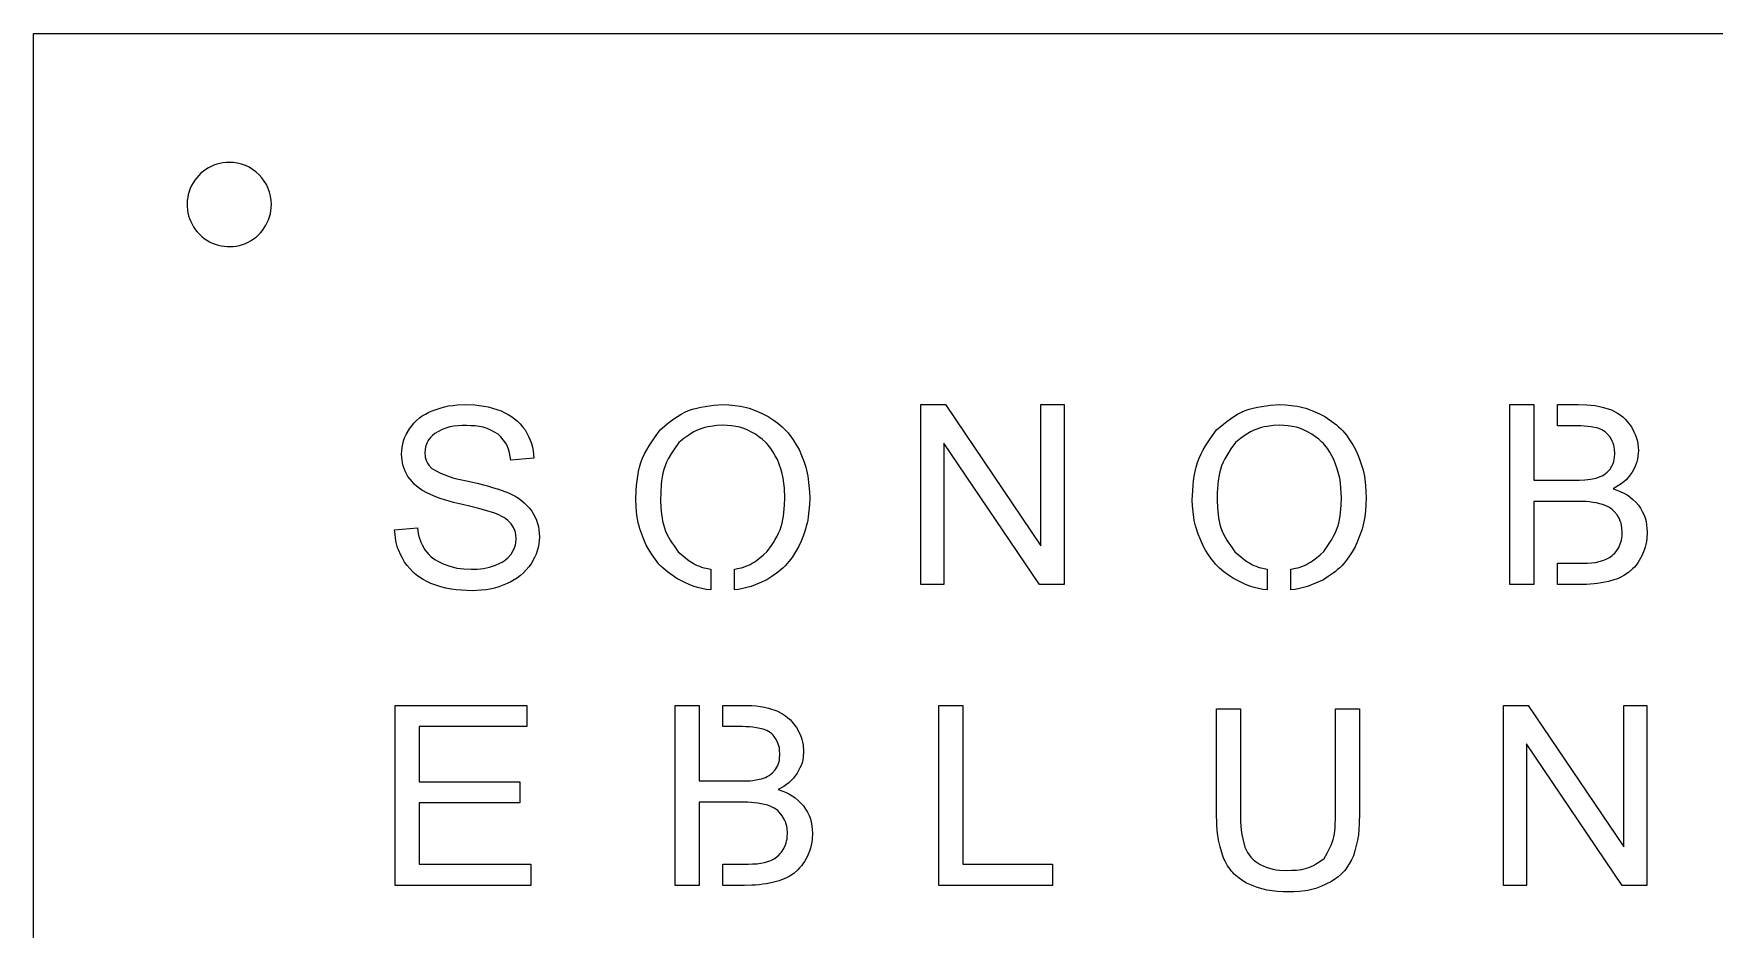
# Model space of a CAD drawing. Header units: millimetres. Extents: x 0 to 210, y 0 to 210.
# Drawn here: x 0.2 to 98.6, y 157.3 to 209.7 of the extents above; entities that cross this region are included whole.
import ezdxf

# ---------------------------------------------------------------- set-up
doc = ezdxf.new("R2010")
doc.units = ezdxf.units.MM
doc.layers.get('0').update_dxf_attribs({"linetype": 'CONTINUOUS'})

msp = doc.modelspace()

# ---------------------------------------------------------------- linework, layer by layer
at = {"color": 1}
for points in [[(0.188195, 209.743204), (210.099485, 209.743204), (210.099485, -0.030876), (0.188195, -0.030876)], [(11.639559, 202.205359)], [(23.43861, 177.548005), (23.43861, 177.548005), (23.212188, 177.663298), (22.99023, 177.783872), (22.777002, 177.914909), (22.675044, 177.985949), (22.576964, 178.061789), (22.482864, 178.142429), (22.392644, 178.227869), (22.222586, 178.410361), (22.061549, 178.603605), (21.905072, 178.802225), (21.905072, 178.802225), (21.781869, 179.023788), (21.665069, 179.247271), (21.561269, 179.47469), (21.516649, 179.590464), (21.476879, 179.707965), (21.415759, 179.948344), (21.373069, 180.194483), (21.342999, 180.444462), (21.319719, 180.69636), (22.649114, 180.811366), (22.649114, 180.811366), (22.706354, 180.469037), (22.743214, 180.300753), (22.790744, 180.13602), (22.851864, 179.9758), (22.924624, 179.819611), (23.089153, 179.513858), (23.089153, 179.513858), (23.314798, 179.255911), (23.435187, 179.13649), (23.564598, 179.028396), (23.704293, 178.933356), (23.851942, 178.847916), (24.160531, 178.694223), (24.160531, 178.694223), (24.557592, 178.557906), (24.758112, 178.500306), (24.961057, 178.454226), (25.166912, 178.422546), (25.374998, 178.402386), (25.794955, 178.381266), (25.794955, 178.381266), (26.158645, 178.396626), (26.339278, 178.411026), (26.518358, 178.434066), (26.695401, 178.468626), (26.870795, 178.512786), (27.21877, 178.617712), (27.21877, 178.617712), (27.481376, 178.735885), (27.607295, 178.802125), (27.726811, 178.877005), (27.838082, 178.963405), (27.942076, 179.059495), (28.137745, 179.268291), (28.137745, 179.268291), (28.263567, 179.477374), (28.317897, 179.5847), (28.362517, 179.695386), (28.393557, 179.810199), (28.414897, 179.928373), (28.439147, 180.17048), (28.439147, 180.17048), (28.417807, 180.404042), (28.398407, 180.517992), (28.368337, 180.628486), (28.325657, 180.734659), (28.272297, 180.837281), (28.14793, 181.036669), (28.14793, 181.036669), (27.938971, 181.237113), (27.828768, 181.329273), (27.711774, 181.410873), (27.587504, 181.481913), (27.457705, 181.545273), (27.188987, 181.658263), (27.188987, 181.658263), (26.720138, 181.804755), (26.247796, 181.939153), (25.77138, 182.059342), (25.292927, 182.172236), (25.292927, 182.172236), (24.766454, 182.299913), (24.505109, 182.369033), (24.245995, 182.444873), (23.989889, 182.529353), (23.737081, 182.623433), (23.236995, 182.828773), (23.236995, 182.828773), (22.907743, 183.023648), (22.75049, 183.129342), (22.602162, 183.24502), (22.465183, 183.373369), (22.338003, 183.512758), (22.100232, 183.809968), (22.100232, 183.809968), (21.940554, 184.119369), (21.871674, 184.277286), (21.816374, 184.439042), (21.777574, 184.605406), (21.752354, 184.775515), (21.724224, 185.121971), (21.724224, 185.121971), (21.761084, 185.517963), (21.793094, 185.711975), (21.840624, 185.901283), (21.907564, 186.084831), (21.990024, 186.263675), (22.181327, 186.613587), (22.181327, 186.613587), (22.317723, 186.782928), (22.458194, 186.947372), (22.606619, 187.101929), (22.767073, 187.241702), (22.941691, 187.364099), (23.127563, 187.472673), (23.320903, 187.572033), (23.518028, 187.667073), (23.518028, 187.667073), (23.993862, 187.823262), (24.233961, 187.889502), (24.476777, 187.942302), (24.722697, 187.978782), (24.97114, 188.001822), (25.472099, 188.026782), (25.472099, 188.026782), (26.007594, 188.002782), (26.273111, 187.978782), (26.536008, 187.941342), (26.795509, 187.885662), (27.052198, 187.815582), (27.560627, 187.649025), (27.560627, 187.649025), (27.765706, 187.548131), (27.966808, 187.442438), (28.160149, 187.32724), (28.341751, 187.197835), (28.508706, 187.050574), (28.663242, 186.888242), (28.809533, 186.715829), (28.95175, 186.538425), (28.95175, 186.538425), (29.162941, 186.148289), (29.255101, 185.948902), (29.329801, 185.74433), (29.385101, 185.533519), (29.423901, 185.317715), (29.475311, 184.877757), (28.124117, 184.777151), (28.124117, 184.777151), (28.087257, 184.99305), (28.043607, 185.205686), (27.986367, 185.411601), (27.950477, 185.510961), (27.908767, 185.607441), (27.860267, 185.700561), (27.804967, 185.790801), (27.678369, 185.962541), (27.536444, 186.126698), (27.386854, 186.28711), (27.386854, 186.28711), (27.172947, 186.410852), (26.956518, 186.526337), (26.735044, 186.625117), (26.62164, 186.665437), (26.506101, 186.699037), (26.388622, 186.725917), (26.2693, 186.747037), (26.026484, 186.774877), (25.779593, 186.789277), (25.530666, 186.797177), (25.530666, 186.797177), (25.282902, 186.792377), (25.036885, 186.781817), (24.79436, 186.758777), (24.557074, 186.716537), (24.440953, 186.686777), (24.326675, 186.650297), (24.103067, 186.559097), (23.884115, 186.451195), (23.667492, 186.335038), (23.667492, 186.335038), (23.545163, 186.220032), (23.428945, 186.101955), (23.32495, 185.977733), (23.27936, 185.912453), (23.23959, 185.844293), (23.20564, 185.773253), (23.17751, 185.699333), (23.13482, 185.544297), (23.10572, 185.382636), (23.08341, 185.217616), (23.08341, 185.217616), (23.11445, 184.952469), (23.14258, 184.825176), (23.18526, 184.704315), (23.24638, 184.591421), (23.32205, 184.485055), (23.49822, 184.283172), (23.49822, 184.283172), (23.747341, 184.147239), (23.999082, 184.018025), (24.256159, 183.902444), (24.520414, 183.805004), (24.790781, 183.723404), (25.065707, 183.653324), (25.623223, 183.532367), (25.623223, 183.532367), (26.222454, 183.397106), (26.520565, 183.324146), (26.816931, 183.245426), (27.110968, 183.159026), (27.402386, 183.063986), (27.980565, 182.859126), (27.980565, 182.859126), (28.375008, 182.653307), (28.563886, 182.540125), (28.742773, 182.414656), (28.908757, 182.273443), (29.063391, 182.118214), (29.210361, 181.953674), (29.353548, 181.784429), (29.353548, 181.784429), (29.544172, 181.433077), (29.625662, 181.253369), (29.690662, 181.068765), (29.735282, 180.878401), (29.764382, 180.683333), (29.796392, 180.285517), (29.796392, 180.285517), (29.778932, 180.074322), (29.755652, 179.864854), (29.721702, 179.658747), (29.670292, 179.457631), (29.599472, 179.262563), (29.512162, 179.072487), (29.309411, 178.700399), (29.309411, 178.700399), (29.166224, 178.518579), (29.018963, 178.341655), (28.863456, 178.174427), (28.695532, 178.021694), (28.512959, 177.886049), (28.318745, 177.764131), (28.11677, 177.651334), (27.910915, 177.543048), (27.910915, 177.543048), (27.413933, 177.363148), (27.16258, 177.286348), (26.907929, 177.225868), (26.649301, 177.184588), (26.387568, 177.157708), (25.858766, 177.129868), (25.858766, 177.129868), (25.238097, 177.152908), (24.930187, 177.177868), (24.625188, 177.218188), (24.323972, 177.278668), (24.026151, 177.358348), (23.730562, 177.449548)], [(41.207033, 177.171011), (41.207033, 178.388035), (41.207033, 178.388035), (41.481959, 178.438915), (41.616318, 178.471555), (41.748058, 178.509955), (41.876984, 178.555075), (42.002709, 178.606915), (42.125232, 178.666435), (42.244749, 178.732675), (42.361646, 178.805635), (42.476215, 178.883395), (42.699726, 179.052159), (42.917998, 179.233116), (43.133651, 179.42012), (43.133651, 179.42012), (43.375885, 179.774352), (43.4922, 179.9531), (43.602694, 180.133768), (43.705525, 180.317124), (43.798655, 180.503744), (43.880145, 180.694204), (43.948055, 180.889176), (44.003345, 181.088564), (44.047005, 181.291791), (44.080955, 181.498379), (44.107145, 181.707751), (44.141095, 182.132445), (44.161465, 182.561556), (44.161465, 182.561556), (44.134305, 183.139464), (44.107145, 183.42573), (44.063495, 183.708828), (43.999465, 183.987798), (43.917005, 184.263216), (43.822905, 184.536234), (43.722597, 184.8081), (43.722597, 184.8081), (43.602886, 185.028991), (43.478035, 185.245467), (43.342803, 185.45311), (43.270043, 185.55228), (43.192433, 185.64732), (43.109973, 185.73852), (43.022663, 185.82588), (42.836501, 185.990325), (42.639667, 186.145649), (42.437499, 186.296366), (42.437499, 186.296366), (42.214376, 186.412428), (41.98941, 186.522057), (41.760757, 186.618827), (41.644442, 186.660107), (41.526575, 186.695627), (41.285699, 186.749387), (41.039391, 186.784907), (40.789493, 186.807947), (40.537849, 186.824267), (40.537849, 186.824267), (40.178136, 186.790667), (39.823274, 186.745547), (39.649141, 186.714827), (39.478015, 186.676427), (39.310576, 186.629387), (39.147308, 186.571787), (38.9886, 186.502667), (38.83416, 186.422987), (38.68331, 186.334667), (38.535467, 186.238477), (38.246571, 186.029682), (37.962429, 185.808887), (37.962429, 185.808887), (37.694875, 185.429503), (37.566919, 185.237795), (37.446045, 185.043687), (37.334483, 184.846411), (37.234663, 184.645104), (37.149293, 184.439092), (37.079443, 184.227705), (37.023173, 184.011421), (36.979523, 183.790914), (36.947513, 183.566759), (36.924233, 183.339532), (36.897073, 182.878261), (36.884463, 182.412095), (36.884463, 182.412095), (36.907743, 181.999688), (36.944603, 181.591889), (36.971763, 181.391061), (37.006683, 181.193114), (37.051303, 180.998622), (37.107573, 180.808066), (37.176453, 180.622022), (37.258913, 180.440586), (37.352043, 180.26299), (37.454388, 180.088657), (37.564107, 179.916917), (37.679355, 179.747097), (37.919066, 179.41072), (37.919066, 179.41072), (38.132779, 179.22698), (38.349014, 179.049096), (38.570391, 178.882923), (38.799335, 178.734414), (38.917493, 178.668174), (39.038464, 178.608654), (39.162637, 178.556814), (39.289914, 178.511694), (39.420004, 178.473294), (39.55252, 178.440654), (39.823857, 178.389774), (39.823857, 177.170744), (39.823857, 177.170744), (39.561445, 177.204344), (39.302719, 177.251384), (39.04865, 177.314744), (38.799723, 177.396344), (38.554967, 177.493684), (38.313412, 177.60245), (37.835541, 177.83918), (37.835541, 177.83918), (37.558092, 178.03684), (37.287434, 178.240548), (37.030358, 178.456447), (36.908998, 178.570877), (36.793654, 178.690682), (36.684808, 178.816248), (36.581881, 178.947189), (36.390383, 179.221935), (36.212467, 179.508777), (36.041341, 179.801666), (36.041341, 179.801666), (35.908923, 180.117788), (35.783683, 180.435541), (35.6728, 180.756558), (35.62527, 180.918794), (35.58356, 181.082471), (35.54864, 181.247683), (35.52051, 181.414336), (35.4788, 181.751097), (35.45164, 182.091121), (35.43127, 182.432778), (35.43127, 182.432778), (35.46328, 182.99811), (35.48462, 183.278808), (35.51275, 183.557106), (35.54961, 183.832236), (35.59811, 184.10343), (35.6602, 184.369921), (35.73781, 184.630843), (35.83288, 184.885429), (35.945702, 185.133776), (36.07395, 185.376651), (36.214905, 185.615014), (36.366144, 185.849729), (36.525046, 186.081756), (36.855656, 186.541202), (36.855656, 186.541202), (37.254852, 186.870763), (37.456924, 187.029736), (37.661906, 187.1817), (37.870768, 187.324257), (38.084578, 187.455198), (38.304209, 187.572028), (38.530727, 187.672538), (38.764521, 187.756058), (39.004815, 187.823258), (39.250735, 187.877018), (39.501312, 187.920218), (39.755575, 187.954778), (40.012651, 187.982618), (40.531461, 188.026778), (40.531461, 188.026778), (40.881667, 188.005658), (41.229641, 187.975898), (41.573057, 187.929818), (41.742339, 187.898138), (41.909681, 187.858778), (42.074889, 187.811738), (42.23806, 187.757018), (42.559357, 187.629053), (42.875998, 187.483808), (43.19031, 187.329923), (43.19031, 187.329923), (43.469408, 187.135527), (43.741715, 186.934892), (43.873163, 186.830254), (44.000343, 186.721776), (44.122382, 186.608595), (44.238406, 186.489941), (44.34793, 186.365336), (44.45144, 186.235355), (44.644101, 185.96224), (44.823182, 185.676839), (44.995471, 185.385197), (44.995471, 185.385197), (45.134681, 185.045076), (45.265838, 184.703227), (45.380892, 184.357827), (45.429392, 184.183303), (45.471102, 184.007146), (45.506022, 183.829454), (45.534152, 183.650322), (45.573922, 183.288506), (45.599142, 182.92333), (45.616602, 182.556521), (45.616602, 182.556521), (45.598172, 182.183665), (45.571982, 181.812537), (45.529302, 181.445057), (45.500202, 181.263237), (45.463342, 181.082953), (45.418712, 180.904493), (45.367302, 180.727665), (45.24633, 180.37804), (45.108479, 180.032255), (44.962285, 179.688391), (44.962285, 179.688391), (44.784951, 179.397325), (44.600826, 179.112787), (44.503816, 178.97503), (44.402732, 178.841305), (44.296506, 178.712476), (44.184265, 178.589406), (44.065331, 178.472673), (43.940285, 178.361795), (43.809904, 178.25591), (43.675157, 178.154248), (43.395962, 177.96014), (43.109686, 177.772656), (43.109686, 177.772656), (42.649567, 177.563668), (42.417423, 177.467188), (42.182852, 177.380788), (41.944984, 177.306868), (41.703041, 177.248308), (41.457218, 177.205108)], [(53.466435, 185.769509), (53.466435, 177.488131), (52.115241, 177.488131), (52.115241, 188.026756), (53.560874, 188.026756), (59.154527, 179.752569), (59.154527, 188.026756), (60.505721, 188.026756), (60.505721, 177.488131), (59.060088, 177.488131)], [(73.785096, 177.171011), (73.785096, 178.388035), (73.785096, 178.388035), (74.060022, 178.438915), (74.194381, 178.471555), (74.32612, 178.509955), (74.455046, 178.555075), (74.580771, 178.606915), (74.703295, 178.666435), (74.822811, 178.732675), (74.939708, 178.805635), (75.054277, 178.883395), (75.277788, 179.052159), (75.49606, 179.233116), (75.711714, 179.42012), (75.711714, 179.42012), (75.953947, 179.774352), (76.070262, 179.9531), (76.180757, 180.133768), (76.283587, 180.317124), (76.376717, 180.503744), (76.458207, 180.694204), (76.526117, 180.889176), (76.581417, 181.088564), (76.625067, 181.291791), (76.659017, 181.498379), (76.685207, 181.707751), (76.719157, 182.132445), (76.739527, 182.561556), (76.739527, 182.561556), (76.712367, 183.139464), (76.685207, 183.42573), (76.641547, 183.708828), (76.577517, 183.987798), (76.495057, 184.263216), (76.400957, 184.536234), (76.300649, 184.8081), (76.300649, 184.8081), (76.180939, 185.028991), (76.056087, 185.245467), (75.920855, 185.45311), (75.848095, 185.55228), (75.770485, 185.64732), (75.688025, 185.73852), (75.600715, 185.82588), (75.414553, 185.990325), (75.21772, 186.145649), (75.015551, 186.296366), (75.015551, 186.296366), (74.792428, 186.412428), (74.567462, 186.522057), (74.338809, 186.618827), (74.222494, 186.660107), (74.104627, 186.695627), (73.863752, 186.749387), (73.617443, 186.784907), (73.367546, 186.807947), (73.115902, 186.824267), (73.115902, 186.824267), (72.756189, 186.790667), (72.401326, 186.745547), (72.227193, 186.714827), (72.056068, 186.676427), (71.888629, 186.629387), (71.725361, 186.571787), (71.566653, 186.502667), (71.412213, 186.422987), (71.261362, 186.334667), (71.113519, 186.238477), (70.824623, 186.029682), (70.540481, 185.808887), (70.540481, 185.808887), (70.272928, 185.429503), (70.144971, 185.237795), (70.024097, 185.043687), (69.912536, 184.846411), (69.812716, 184.645104), (69.727346, 184.439092), (69.657496, 184.227705), (69.601236, 184.011421), (69.557576, 183.790914), (69.525566, 183.566759), (69.502286, 183.339532), (69.475126, 182.878261), (69.462516, 182.412095), (69.462516, 182.412095), (69.485796, 181.999688), (69.522656, 181.591889), (69.549816, 181.391061), (69.584736, 181.193114), (69.629356, 180.998622), (69.685626, 180.808066), (69.754506, 180.622022), (69.836966, 180.440586), (69.930096, 180.26299), (70.032442, 180.088657), (70.14216, 179.916917), (70.257408, 179.747097), (70.49712, 179.41072), (70.49712, 179.41072), (70.710833, 179.22698), (70.927068, 179.049096), (71.148445, 178.882923), (71.377388, 178.734414), (71.495546, 178.668174), (71.616518, 178.608654), (71.74069, 178.556814), (71.867968, 178.511694), (71.998058, 178.473294), (72.130574, 178.440654), (72.40191, 178.389774), (72.40191, 177.170744), (72.40191, 177.170744), (72.139498, 177.204344), (71.880773, 177.251384), (71.626704, 177.314744), (71.377776, 177.396344), (71.13302, 177.493684), (70.891465, 177.60245), (70.413594, 177.83918), (70.413594, 177.83918), (70.136146, 178.03684), (69.865488, 178.240548), (69.608411, 178.456447), (69.487052, 178.570877), (69.371707, 178.690682), (69.262862, 178.816248), (69.159934, 178.947189), (68.968437, 179.221935), (68.79052, 179.508777), (68.619395, 179.801666), (68.619395, 179.801666), (68.486976, 180.117788), (68.361736, 180.435541), (68.250854, 180.756558), (68.203324, 180.918794), (68.161614, 181.082471), (68.126694, 181.247683), (68.098564, 181.414336), (68.056854, 181.751097), (68.029694, 182.091121), (68.009324, 182.432778), (68.009324, 182.432778), (68.041334, 182.99811), (68.062674, 183.278808), (68.090804, 183.557106), (68.127664, 183.832236), (68.176174, 184.10343), (68.238264, 184.369921), (68.315874, 184.630843), (68.410944, 184.885429), (68.523767, 185.133776), (68.652014, 185.376651), (68.79297, 185.615014), (68.944208, 185.849729), (69.10311, 186.081756), (69.43372, 186.541202), (69.43372, 186.541202), (69.832916, 186.870763), (70.034988, 187.029736), (70.23997, 187.1817), (70.448833, 187.324257), (70.662643, 187.455198), (70.882273, 187.572028), (71.108792, 187.672538), (71.342586, 187.756058), (71.582879, 187.823258), (71.828799, 187.877018), (72.079376, 187.920218), (72.333639, 187.954778), (72.590716, 187.982618), (73.109525, 188.026778), (73.109525, 188.026778), (73.459731, 188.005658), (73.807706, 187.975898), (74.151121, 187.929818), (74.320404, 187.898138), (74.487746, 187.858778), (74.652954, 187.811738), (74.816124, 187.757018), (75.137422, 187.629053), (75.454062, 187.483808), (75.768374, 187.329923), (75.768374, 187.329923), (76.047472, 187.135527), (76.319779, 186.934892), (76.451228, 186.830254), (76.578408, 186.721776), (76.700446, 186.608595), (76.81647, 186.489941), (76.925994, 186.365336), (77.029504, 186.235355), (77.222166, 185.96224), (77.401246, 185.676839), (77.573536, 185.385197), (77.573536, 185.385197), (77.712745, 185.045076), (77.843903, 184.703227), (77.958956, 184.357827), (78.007466, 184.183303), (78.049176, 184.007146), (78.084096, 183.829454), (78.112226, 183.650322), (78.151996, 183.288506), (78.177216, 182.92333), (78.194676, 182.556521), (78.194676, 182.556521), (78.176246, 182.183665), (78.150056, 181.812537), (78.107376, 181.445057), (78.078276, 181.263237), (78.041416, 181.082953), (77.996796, 180.904493), (77.945376, 180.727665), (77.824405, 180.37804), (77.686553, 180.032255), (77.540359, 179.688391), (77.540359, 179.688391), (77.363025, 179.397325), (77.1789, 179.112787), (77.08189, 178.97503), (76.980806, 178.841305), (76.87458, 178.712476), (76.762339, 178.589406), (76.643405, 178.472673), (76.518359, 178.361795), (76.387978, 178.25591), (76.253231, 178.154248), (75.974036, 177.96014), (75.68776, 177.772656), (75.68776, 177.772656), (75.227642, 177.563668), (74.995497, 177.467188), (74.760927, 177.380788), (74.523058, 177.306868), (74.281116, 177.248308), (74.035292, 177.205108)], [(89.396502, 188.026756), (90.598194, 188.026756), (90.598194, 188.026756), (91.09925, 188.012356), (91.347984, 187.995076), (91.594486, 187.965316), (91.838078, 187.919236), (92.078954, 187.857796), (92.556049, 187.708615), (92.556049, 187.708615), (92.897815, 187.523243), (93.059725, 187.420237), (93.210769, 187.304848), (93.348621, 187.174194), (93.47551, 187.031061), (93.711147, 186.723868), (93.711147, 186.723868), (93.884116, 186.396035), (93.958816, 186.228807), (94.019936, 186.057546), (94.063586, 185.881294), (94.092686, 185.700818), (94.127606, 185.332858), (94.127606, 185.332858), (94.097536, 184.996961), (94.071346, 184.832037), (94.032546, 184.67076), (93.978216, 184.513995), (93.911276, 184.360783), (93.756352, 184.060405), (93.756352, 184.060405), (93.525468, 183.764827), (93.401392, 183.626686), (93.267033, 183.500065), (93.120742, 183.38698), (92.964944, 183.284454), (92.637633, 183.097066), (92.637633, 183.097066), (92.852219, 183.021226), (93.063215, 182.939626), (93.267033, 182.847466), (93.460083, 182.738988), (93.551273, 182.677548), (93.639553, 182.610348), (93.807283, 182.463855), (93.967155, 182.305651), (94.123147, 182.14159), (94.123147, 182.14159), (94.238201, 181.958234), (94.346755, 181.772862), (94.442795, 181.583266), (94.483535, 181.486216), (94.518455, 181.387336), (94.570845, 181.183917), (94.604795, 180.974545), (94.626135, 180.761142), (94.641655, 180.545722), (94.641655, 180.545722), (94.618375, 180.18909), (94.597035, 180.012838), (94.565025, 179.839178), (94.518455, 179.668589), (94.460245, 179.500689), (94.325498, 179.169112), (94.325498, 179.169112), (94.169991, 178.892446), (94.085591, 178.759297), (93.993431, 178.632291), (93.891376, 178.513158), (93.780591, 178.400936), (93.544469, 178.187917), (93.544469, 178.187917), (93.271386, 178.017809), (93.131594, 177.940049), (92.987826, 177.870929), (92.839594, 177.811409), (92.687871, 177.759569), (92.378506, 177.667409), (92.378506, 177.667409), (91.95302, 177.586769), (91.739501, 177.553169), (91.525109, 177.527249), (91.309844, 177.509969), (91.093803, 177.499409), (90.660459, 177.490209), (89.393393, 177.490209), (89.393393, 178.734246), (90.660459, 178.734246), (90.660459, 178.734246), (90.900947, 178.734755), (91.141047, 178.741055), (91.380467, 178.758335), (91.619403, 178.784255), (91.619403, 178.784255), (91.832243, 178.830335), (92.040135, 178.889855), (92.140832, 178.928255), (92.239392, 178.972415), (92.433024, 179.070905), (92.433024, 179.070905), (92.594351, 179.192918), (92.670021, 179.258198), (92.739871, 179.328278), (92.803901, 179.405078), (92.862111, 179.486678), (92.970083, 179.65717), (92.970083, 179.65717), (93.062243, 179.869806), (93.101043, 179.977707), (93.132083, 180.087625), (93.153423, 180.199847), (93.167003, 180.313892), (93.181553, 180.544959), (93.181553, 180.544959), (93.160213, 180.817401), (93.140813, 180.950935), (93.109773, 181.081108), (93.065153, 181.207249), (93.008883, 181.329934), (92.876658, 181.569449), (92.876658, 181.569449), (92.700876, 181.770469), (92.606776, 181.862629), (92.505304, 181.945189), (92.394907, 182.015269), (92.277331, 182.075749), (92.030246, 182.180675), (92.030246, 182.180675), (91.645893, 182.266115), (91.452746, 182.300675), (91.258435, 182.325635), (91.062863, 182.341955), (90.866418, 182.350855), (90.472072, 182.356755), (88.009416, 182.356755), (88.009416, 177.490005), (86.600112, 177.490005), (86.600112, 188.029262), (88.009425, 188.029262), (88.009425, 183.60103), (90.312267, 183.60103), (90.312267, 183.60103), (90.65122, 183.60313), (90.988717, 183.61849), (91.156448, 183.63577), (91.323402, 183.66073), (91.656049, 183.72313), (91.656049, 183.72313), (91.888873, 183.80953), (92.000337, 183.86041), (92.105787, 183.91993), (92.203577, 183.99097), (92.294767, 184.07161), (92.466086, 184.24911), (92.466086, 184.24911), (92.586864, 184.463378), (92.638284, 184.573295), (92.678054, 184.686573), (92.705214, 184.80369), (92.721704, 184.92388), (92.738194, 185.16925), (92.738194, 185.16925), (92.720734, 185.412701), (92.704244, 185.532315), (92.679024, 185.649432), (92.642164, 185.763382), (92.595594, 185.874643), (92.485488, 186.092847), (92.485488, 186.092847), (92.338809, 186.274763), (92.259259, 186.358283), (92.172919, 186.432203), (92.077849, 186.494603), (91.975601, 186.548363), (91.759269, 186.639563), (91.759269, 186.639563), (91.358423, 186.715403), (91.157128, 186.745163), (90.954862, 186.766283), (90.751723, 186.778763), (90.547905, 186.784963), (90.139202, 186.786863), (89.395136, 186.786863)], [(29.301213, 161.119559), (29.301213, 159.875915), (21.353875, 159.875915), (21.353875, 170.414551), (29.054226, 170.414551), (29.054226, 169.170907), (22.763178, 169.170907), (22.763178, 165.943178), (28.65468, 165.943178), (28.65468, 164.706725), (22.763178, 164.706725), (22.763178, 161.119559)], [(40.531456, 170.414551), (41.733147, 170.414551), (41.733147, 170.414551), (42.234204, 170.400151), (42.482937, 170.382871), (42.72944, 170.353111), (42.973032, 170.307031), (43.213907, 170.245591), (43.691002, 170.09641), (43.691002, 170.09641), (44.032769, 169.911038), (44.194678, 169.808032), (44.345723, 169.692643), (44.483574, 169.561989), (44.610463, 169.418856), (44.8461, 169.111663), (44.8461, 169.111663), (45.019069, 168.78383), (45.093769, 168.616602), (45.154889, 168.445341), (45.198539, 168.269089), (45.227639, 168.088613), (45.262559, 167.720653), (45.262559, 167.720653), (45.232489, 167.384756), (45.206299, 167.219832), (45.167499, 167.058555), (45.113179, 166.90179), (45.046239, 166.748578), (44.891314, 166.4482), (44.891314, 166.4482), (44.66043, 166.152622), (44.536354, 166.014481), (44.401996, 165.88786), (44.255705, 165.774775), (44.099907, 165.672249), (43.772595, 165.484861), (43.772595, 165.484861), (43.987181, 165.409021), (44.198178, 165.327421), (44.401996, 165.235261), (44.595045, 165.126783), (44.686235, 165.065343), (44.774515, 164.998143), (44.942245, 164.85165), (45.102117, 164.693446), (45.25811, 164.529384), (45.25811, 164.529384), (45.373163, 164.346028), (45.481718, 164.160656), (45.577758, 163.97106), (45.618508, 163.87401), (45.653428, 163.77513), (45.705818, 163.571711), (45.739768, 163.362339), (45.761108, 163.148936), (45.776628, 162.933516), (45.776628, 162.933516), (45.753348, 162.576884), (45.732008, 162.400632), (45.699998, 162.226972), (45.653428, 162.056383), (45.595218, 161.888483), (45.460471, 161.556906), (45.460471, 161.556906), (45.304964, 161.28024), (45.220564, 161.147091), (45.128404, 161.020085), (45.02635, 160.900952), (44.915564, 160.78873), (44.679442, 160.575711), (44.679442, 160.575711), (44.406359, 160.405603), (44.266568, 160.327843), (44.122799, 160.258723), (43.974568, 160.199203), (43.822844, 160.147363), (43.513479, 160.055203), (43.513479, 160.055203), (43.087994, 159.974563), (42.874475, 159.940963), (42.660083, 159.915043), (42.444817, 159.897763), (42.228776, 159.887203), (41.795433, 159.878003), (40.528366, 159.878003), (40.528366, 161.12204), (41.795433, 161.12204), (41.795433, 161.12204), (42.03592, 161.122549), (42.27602, 161.128849), (42.515441, 161.146129), (42.754376, 161.172049), (42.754376, 161.172049), (42.967216, 161.218129), (43.175108, 161.277649), (43.275805, 161.316049), (43.374365, 161.360209), (43.567997, 161.458699), (43.567997, 161.458699), (43.729324, 161.580712), (43.804994, 161.645992), (43.874844, 161.716072), (43.938874, 161.792872), (43.997084, 161.874472), (44.105056, 162.044964), (44.105056, 162.044964), (44.197216, 162.2576), (44.236016, 162.365501), (44.267056, 162.475419), (44.288396, 162.587641), (44.301976, 162.701686), (44.316526, 162.932753), (44.316526, 162.932753), (44.295186, 163.205195), (44.275786, 163.338729), (44.244746, 163.468902), (44.200126, 163.595043), (44.143856, 163.717728), (44.011631, 163.957243), (44.011631, 163.957243), (43.835849, 164.158263), (43.741749, 164.250423), (43.640276, 164.332983), (43.529879, 164.403063), (43.412303, 164.463543), (43.165218, 164.56847), (43.165218, 164.56847), (42.780865, 164.65391), (42.587718, 164.68847), (42.393407, 164.71343), (42.197835, 164.72975), (42.00139, 164.73865), (41.607044, 164.74455), (39.144388, 164.74455), (39.144388, 159.877799), (37.735066, 159.877799), (37.735066, 170.417057), (39.144378, 170.417057), (39.144378, 165.988825), (41.44722, 165.988825), (41.44722, 165.988825), (41.786173, 165.990925), (42.123671, 166.006285), (42.291401, 166.023565), (42.458355, 166.048525), (42.791002, 166.110925), (42.791002, 166.110925), (43.023826, 166.197325), (43.135291, 166.248205), (43.24074, 166.307725), (43.33853, 166.378765), (43.42972, 166.459405), (43.601039, 166.636905), (43.601039, 166.636905), (43.721817, 166.851173), (43.773227, 166.96109), (43.812997, 167.074368), (43.840157, 167.191485), (43.856647, 167.311675), (43.873137, 167.557045), (43.873137, 167.557045), (43.855677, 167.800496), (43.839187, 167.92011), (43.813967, 168.037227), (43.777107, 168.151177), (43.730547, 168.262438), (43.62044, 168.480642), (43.62044, 168.480642), (43.473761, 168.662558), (43.394211, 168.746078), (43.307871, 168.819998), (43.212801, 168.882398), (43.110552, 168.936158), (42.89422, 169.027358), (42.89422, 169.027358), (42.493375, 169.103198), (42.292079, 169.132958), (42.089813, 169.154078), (41.886674, 169.166558), (41.682856, 169.172758), (41.274153, 169.174658), (40.530087, 169.174658)], [(59.820627, 161.119569), (59.820627, 159.875925), (53.166364, 159.875925), (53.166364, 170.414551), (54.575676, 170.414551), (54.575676, 161.119569)], [(75.729883, 161.446854), (75.729883, 161.446854), (75.905083, 161.756352), (76.066508, 162.069689), (76.137328, 162.22895), (76.200388, 162.39061), (76.252778, 162.555151), (76.294488, 162.722571), (76.327468, 162.892583), (76.351718, 163.0649), (76.369178, 163.239136), (76.380818, 163.415004), (76.390518, 163.770293), (76.391285, 164.128173), (76.391285, 170.209816), (77.8006, 170.209816), (77.8006, 164.120983), (77.8006, 164.120983), (77.78508, 163.478756), (77.76568, 163.159467), (77.73173, 162.84229), (77.67934, 162.527993), (77.60852, 162.216383), (77.52606, 161.906598), (77.43778, 161.597773), (77.43778, 161.597773), (77.321562, 161.367858), (77.199135, 161.143126), (77.064291, 160.928763), (76.990561, 160.827101), (76.911011, 160.729951), (76.825641, 160.637791), (76.735421, 160.549471), (76.542274, 160.383875), (76.337389, 160.22807), (76.126683, 160.077257), (76.126683, 160.077257), (75.832161, 159.93902), (75.535407, 159.809615), (75.234094, 159.697873), (75.08111, 159.651793), (74.926185, 159.612433), (74.76932, 159.580753), (74.610902, 159.555793), (74.289993, 159.522193), (73.965301, 159.502993), (73.638668, 159.491473), (73.638668, 159.491473), (73.32067, 159.502033), (73.004126, 159.518353), (72.690493, 159.548113), (72.53518, 159.570193), (72.381128, 159.598033), (72.228531, 159.631633), (72.077487, 159.671953), (71.778987, 159.769293), (71.483883, 159.881994), (71.190525, 160.002376), (71.190525, 160.002376), (70.972349, 160.143589), (70.760286, 160.290274), (70.560542, 160.447998), (70.467412, 160.532478), (70.379132, 160.621758), (70.296672, 160.716798), (70.220032, 160.816638), (70.080144, 161.028122), (69.952673, 161.250837), (69.83141, 161.47912), (69.83141, 161.47912), (69.73198, 161.801481), (69.63885, 162.124898), (69.5593, 162.450523), (69.50012, 162.779412), (69.46229, 163.111757), (69.43998, 163.446694), (69.42349, 164.120888), (69.42349, 170.209721), (70.832793, 170.209721), (70.832793, 164.128078), (70.832793, 164.128078), (70.839393, 163.614105), (70.852003, 163.358366), (70.875283, 163.104068), (70.912143, 162.851785), (70.963563, 162.601519), (71.091422, 162.104441), (71.091422, 162.104441), (71.2511, 161.800224), (71.34132, 161.657283), (71.444441, 161.525286), (71.563084, 161.406728), (71.694242, 161.299018), (71.977511, 161.101647), (71.977511, 161.101647), (72.344888, 160.944498), (72.531535, 160.878258), (72.721772, 160.826418), (72.916083, 160.791858), (73.113595, 160.770738), (73.513955, 160.749618), (73.513955, 160.749618), (73.818663, 160.758018), (74.120073, 160.775298), (74.268499, 160.790658), (74.414887, 160.811778), (74.558849, 160.839618), (74.699999, 160.876098), (74.83785, 160.921218), (74.972112, 160.976898), (75.103172, 161.041218), (75.231613, 161.113218), (75.482675, 161.274015)], [(87.574248, 168.157304), (87.574248, 159.875925), (86.223054, 159.875925), (86.223054, 170.414551), (87.668677, 170.414551), (93.26233, 162.140363), (93.26233, 170.414551), (94.613524, 170.414551), (94.613524, 159.875925), (93.167891, 159.875925)]]:
    msp.add_lwpolyline(points, close=True, dxfattribs=at)
for points in [[(11.639559, 202.205359), (10.641605, 202.205359), (9.741917, 201.604206), (9.360016, 200.682217)], [(13.384245, 201.482686), (12.921526, 201.945406), (12.293943, 202.205359), (11.639559, 202.205359)], [(14.106918, 199.738), (14.106918, 200.392384), (13.846965, 201.019967), (13.384245, 201.482686)], [(9.360016, 200.682217), (8.978116, 199.760229), (9.189213, 198.698973), (9.894873, 197.993314)], [(12.583776, 197.458457), (13.505765, 197.840358), (14.106918, 198.740046), (14.106918, 199.738)], [(9.894873, 197.993314), (10.600532, 197.287654), (11.661788, 197.076557), (12.583776, 197.458457)]]:
    msp.add_open_spline(points, degree=3, dxfattribs=at)

doc.saveas('drawing.dxf')
